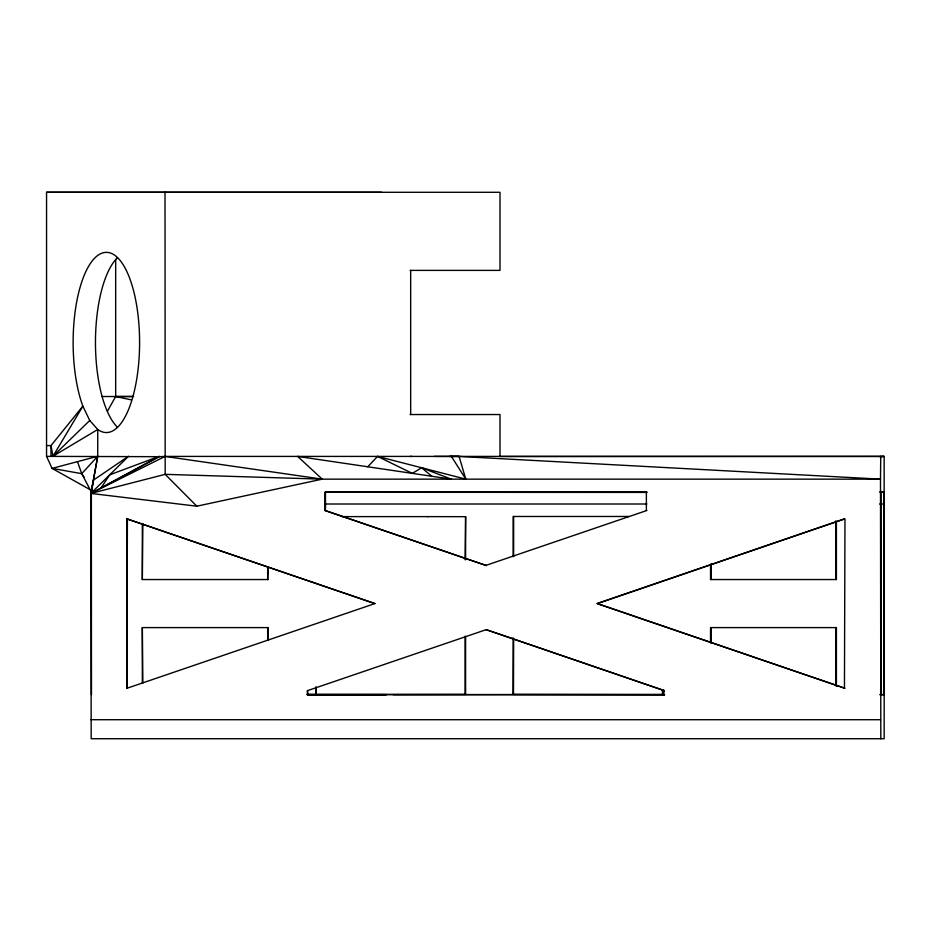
<?xml version="1.0" encoding="UTF-8"?>
<svg xmlns="http://www.w3.org/2000/svg" width="931" height="931" viewBox="0 0 931 931"><rect width="100%" height="100%" fill="white"/><g stroke="black" fill="none" stroke-linecap="round" stroke-linejoin="round"><path stroke-width="1.4" d="M91.797 490.602L52.101 468.398L46.55 456.388L46.55 192.286L381.535 192.275M46.55 456.388L50.984 456.388L50.984 445.612L82.859 406.16A90.098 33.225 90 0 1 92.32 260.796A90.098 33.225 90 0 1 139.464 334.613A90.098 33.225 90 0 1 97.755 429.482L97.72 456.26L90.842 493.43L91.18 738.725L884.171 738.725L884.147 456.411L165.02 456.411L159.306 456.69L90.842 493.43L93.635 479.989L128.513 456.26L90.842 493.43L196.813 506.196L322.231 479.151L880.493 479.151L880.749 456.411M107.461 411.176L115.677 396.513L115.677 259.563M159.306 456.69L50.984 456.388M165.02 192.298L165.183 474.345L196.813 506.196M324.966 510.467L486.191 565.489L324.966 510.467L324.966 492.29L328.399 492.103M325.478 510.479L325.478 492.208L646.882 492.034M410.676 414.539L410.676 270.386M465.081 559.717L465.616 516.682L465.605 559.706M500.005 456.399L500.005 414.539L410.071 414.539M646.37 510.467L646.382 492.418L324.966 492.29M880.819 738.725L880.493 479.151L458.587 456.411L434.183 456.411M883.926 491.987L881.017 491.999L881.017 694.654L883.926 694.642L883.926 491.987L879.562 491.987M91.459 694.642L91.366 491.999L97.72 456.26L52.101 468.398L81.742 473.658L84.093 477.103M91.366 491.999L81.742 473.658L97.72 456.26M367.745 466.78L377.544 456.399L465.791 479.151L459.088 456.411M89.748 420.486L97.755 429.482L52.974 456.26L82.859 406.16L89.748 420.486L52.974 456.26L50.984 445.612L46.55 445.612M322.231 479.151L165.02 456.411L90.842 493.43L165.183 474.345L322.231 479.151L297.617 456.399L451.291 479.151L421.662 467.781L412.328 473.379L377.544 456.399M126.884 688.3L374.902 603.579L126.884 518.858L126.884 688.3L127.396 518.858M485.668 565.478L646.894 510.479M386.865 694.642L307.416 694.735L307.416 690.674L486.191 629.659L664.443 690.674L486.191 629.659M844.452 518.846L596.946 603.567L844.976 688.3L597.469 603.579L844.976 518.858L844.452 688.288M588.543 492.057L325.478 492.208M307.94 694.747L307.416 690.674M879.795 456.679L884.147 456.411L500.18 456.493M449.382 456.399L458.68 456.411M307.149 694.386L465.605 694.363L465.605 636.304M393.103 694.642L663.012 694.386L663.012 690.034M646.219 492.115L586.995 492.185L646.894 492.336M46.55 192.286L500.005 192.298L500.005 270.386L410.071 270.386M101.712 396.513L132.935 396.513M115.153 396.501L133.599 396.513M325.501 504.008L646.882 504.008M879.562 504.008L883.926 504.008M629.135 516.472L513.132 516.484L513.132 556.61M341.852 516.612L428.016 516.624M142.327 523.688L142.327 579.548L142.85 523.688M268.186 566.653L267.663 579.548L267.663 566.653M142.327 579.548L268.186 579.548M142.327 683.133L142.327 627.599L268.186 627.599L268.186 640.412M142.327 627.599L142.85 683.133M307.23 694.642L664.536 694.735L662.407 694.386L662.488 690.034M90.842 719.71L880.493 719.71M427.492 516.624L465.616 516.682M513.47 694.386L513.644 639.213M316.063 694.363L316.237 687.101M307.963 694.561L385.83 694.642M410.327 456.399L411.921 456.399M664.536 694.735L513.039 694.386L513.132 637.758M879.69 694.631L883.926 694.642M374.902 603.579L126.884 518.858M115.677 396.513L131.259 399.865M421.662 467.781L431.809 476.265M451.384 456.399L465.791 479.151M77.471 461.648L81.742 473.658M836.399 522.21L836.399 579.548L710.539 579.548L710.539 565.21M836.399 686.135L836.399 627.599L710.539 627.599L710.539 642.134M835.875 520.778L835.875 579.548M835.875 627.599L835.875 685.728M711.063 563.779L711.063 579.548M711.063 627.599L711.063 643.298M663.919 690.662L663.919 694.735M513.644 516.484L513.644 556.61M465.081 636.304L465.081 694.363M315.714 687.101L315.714 694.363M267.674 627.599L267.674 640.412M117.341 427.131A90.098 33.225 90 0 1 95.462 342.457A90.098 33.225 90 0 1 117.341 257.782M109.683 474.845L100.99 487.984L159.306 456.271L109.683 474.845"/></g></svg>
